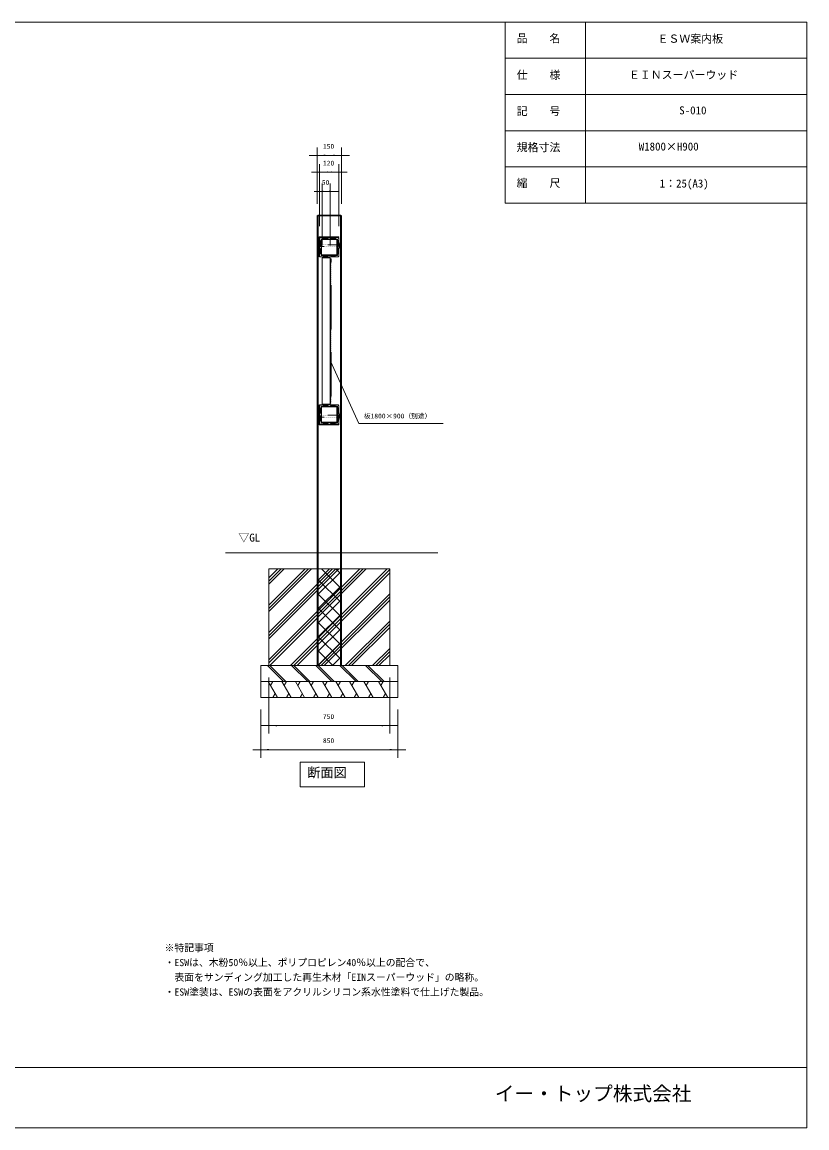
# Model space of a CAD drawing. Units: millimetres, scale not verified. Extents: x -4875 to 4875, y -3438 to 3438.
# Drawn here: x 0 to 4875, y -3438 to 3438 of the extents above; entities that cross this region are included whole.
import ezdxf
from ezdxf.enums import TextEntityAlignment as Align

# ---------------------------------------------------------------- set-up
doc = ezdxf.new("R2010")
doc.units = ezdxf.units.MM
doc.header["$LTSCALE"] = 20
doc.linetypes.add('USER5', pattern=[0.208282, 0.069427, -0.138855])
doc.layers.add('0-1_____', color=30, linetype='Continuous', lineweight=18)
doc.styles.add('ＭＳ ゴシック', font='')
doc.styles.get('ＭＳ ゴシック').set_extended_font_data('MS Gothic')

msp = doc.modelspace()

# ---------------------------------------------------------------- linework, layer by layer
at = {"layer": '0-1_____'}
for p, q in [((3000, 3437.5), (3000, 2312.5)), ((3500, 3437.5), (3500, 2312.5)), ((4875, 3212.5), (3000, 3212.5)), ((4875, 2987.5), (3000, 2987.5)), ((4875, 2762.5), (3000, 2762.5)), ((4875, 2537.5), (3000, 2537.5)), ((4875, 2312.5), (3000, 2312.5)), ((1833.26, 2232.81), (1983.26, 2232.81)), ((1838.26, -562.19), (1838.26, 2237.81)), ((1978.26, 2237.81), (1978.26, -562.19)), ((1908.26, 2087.81), (1862.86, 2087.81)), ((1953.66, 2087.81), (1908.26, 2087.81)), ((1841.96, 2053.01), (1835.17, 2053.01)), ((1835.17, 2042.62), (1841.96, 2042.62)), ((1975.41, 2047.81), (1971.12, 2047.81)), ((1976.26, 2039.23), (1976.26, 2056.39)), ((1908.26, 1047.81), (1862.86, 1047.81)), ((1953.66, 1047.81), (1908.26, 1047.81)), ((1841.96, 993.01), (1835.17, 993.01)), ((1835.17, 982.62), (1841.96, 982.62)), ((1975.41, 987.81), (1971.12, 987.81)), ((1976.26, 979.23), (1976.26, 996.39)), ((2583.26, 137.81), (1263.26, 137.81)), ((1533.26, -57.67), (1628.74, 37.81)), ((1533.26, -227.37), (1798.45, 37.81)), ((1533.26, -397.08), (1968.16, 37.81)), ((1533.26, -37.87), (1608.95, 37.81)), ((1533.26, -207.58), (1778.65, 37.81)), ((1533.26, -377.28), (1948.36, 37.81)), ((1533.26, -546.99), (2118.06, 37.81)), ((1533.26, -18.07), (1589.15, 37.81)), ((1533.26, -187.78), (1758.85, 37.81)), ((1533.26, -357.48), (1928.56, 37.81)), ((1533.26, -527.19), (2098.26, 37.81)), ((1537.86, -562.19), (2137.86, 37.81)), ((1667.97, -562.19), (2267.97, 37.81)), ((1687.77, -562.19), (2283.26, 33.31)), ((1707.57, -562.19), (2283.26, 13.51)), ((1833.26, -37.97), (1909.05, 37.81)), ((1833.26, -126.36), (1983.26, 23.64)), ((1983.26, -85.45), (1860, 37.81)), ((1983.26, 2.94), (1948.39, 37.81)), ((1983.26, -173.84), (1833.26, -23.84)), ((1833.26, -214.75), (1983.26, -64.75)), ((1983.26, -262.23), (1833.26, -112.23)), ((1837.67, -562.19), (2283.26, -116.6)), ((1857.47, -562.19), (2283.26, -136.4)), ((1833.26, -303.14), (1983.26, -153.14)), ((1983.26, -350.61), (1833.26, -200.61)), ((1877.27, -562.19), (2283.26, -156.2)), ((1833.26, -391.53), (1983.26, -241.53)), ((1983.26, -439), (1833.26, -289)), ((1833.26, -479.92), (1983.26, -329.92)), ((2007.38, -562.19), (2283.26, -286.3)), ((2027.18, -562.19), (2283.26, -306.1)), ((2046.98, -562.19), (2283.26, -325.9)), ((1983.26, -527.39), (1833.26, -377.39)), ((1929.67, -562.19), (1833.26, -465.78)), ((1839.38, -562.19), (1983.26, -418.3)), ((2177.09, -562.19), (2283.26, -456.01)), ((2196.88, -562.19), (2283.26, -475.81)), ((1927.77, -562.19), (1983.26, -506.69)), ((2216.68, -562.19), (2283.26, -495.61)), ((1524.12, -562.19), (1624.12, -662.19)), ((1538.26, -562.19), (1638.26, -662.19)), ((1674.12, -562.19), (1774.12, -662.19)), ((1688.26, -562.19), (1788.26, -662.19)), ((1824.12, -562.19), (1924.12, -662.19)), ((1841.28, -562.19), (1833.26, -554.17)), ((1838.26, -562.19), (1938.26, -662.19)), ((1974.12, -562.19), (2074.12, -662.19)), ((1988.26, -562.19), (2088.26, -662.19)), ((2134.12, -562.19), (2234.12, -662.19)), ((2148.26, -562.19), (2248.26, -662.19)), ((1587.13, -762.19), (1529.4, -662.19)), ((1543.83, -687.19), (1558.26, -662.19)), ((1671.13, -762.19), (1613.4, -662.19)), ((1627.83, -687.19), (1642.26, -662.19)), ((1755.13, -762.19), (1697.4, -662.19)), ((1711.83, -687.19), (1726.26, -662.19)), ((1839.13, -762.19), (1781.4, -662.19)), ((1795.83, -687.19), (1810.26, -662.19)), ((1923.13, -762.19), (1865.4, -662.19)), ((1879.83, -687.19), (1894.26, -662.19)), ((2007.13, -762.19), (1949.4, -662.19)), ((1963.83, -687.19), (1978.26, -662.19)), ((2091.13, -762.19), (2033.4, -662.19)), ((2047.83, -687.19), (2062.26, -662.19)), ((2181.13, -762.19), (2123.4, -662.19)), ((2137.83, -687.19), (2152.26, -662.19)), ((2271.13, -762.19), (2213.4, -662.19)), ((2227.83, -687.19), (2242.26, -662.19)), ((1572.7, -737.19), (1558.26, -762.19)), ((1656.7, -737.19), (1642.26, -762.19)), ((1740.7, -737.19), (1726.26, -762.19)), ((1824.7, -737.19), (1810.26, -762.19)), ((1908.7, -737.19), (1894.26, -762.19)), ((1992.7, -737.19), (1978.26, -762.19)), ((2076.7, -737.19), (2062.26, -762.19)), ((2166.7, -737.19), (2152.26, -762.19)), ((2256.7, -737.19), (2242.26, -762.19)), ((-4875, -3062.5), (4875, -3062.5))]:
    msp.add_line(p, q, dxfattribs=at)
at = {"layer": '0-1_____', "color": 1}
for p, q in [((1833.26, 2307.81), (1833.26, 2658.76)), ((1983.26, 2307.81), (1983.26, 2658.76)), ((1783.26, 2608.76), (1833.26, 2608.76)), ((1833.26, 2608.76), (1983.26, 2608.76)), ((1848.26, 2167.81), (1848.26, 2554.76)), ((1968.26, 2167.81), (1968.26, 2554.76)), ((1983.26, 2608.76), (2033.26, 2608.76)), ((1798.26, 2504.76), (1848.26, 2504.76)), ((1848.26, 2504.76), (1968.26, 2504.76)), ((1968.26, 2504.76), (2018.26, 2504.76)), ((1863.26, 2047.81), (1863.26, 2434.76)), ((1913.26, 2047.81), (1913.26, 2434.76)), ((1813.26, 2384.76), (1863.26, 2384.76)), ((1863.26, 2384.76), (1913.26, 2384.76)), ((1913.26, 2384.76), (1963.26, 2384.76)), ((1915.76, 1328.76), (2091.26, 942.81)), ((2091.26, 942.81), (2615.28, 942.81)), ((1533.26, -637.19), (1533.26, -986.24)), ((2283.26, -637.19), (2283.26, -986.24)), ((1483.26, -837.19), (1483.26, -1136.24)), ((2333.26, -837.19), (2333.26, -1136.24)), ((1483.26, -936.24), (1533.26, -936.24)), ((1533.26, -936.24), (2283.26, -936.24)), ((2283.26, -936.24), (2333.26, -936.24)), ((1433.26, -1086.24), (1483.26, -1086.24)), ((1483.26, -1086.24), (2333.26, -1086.24)), ((2333.26, -1086.24), (2383.26, -1086.24))]:
    msp.add_line(p, q, dxfattribs=at)
at = {"layer": '0-1_____'}
for points in [[(-4875, 3437.5), (4875, 3437.5), (4875, -3437.5), (-4875, -3437.5)], [(1838.26, 2237.81), (1978.26, 2237.81), (1983.26, 2232.81), (1983.26, -562.19), (1833.26, -562.19), (1833.26, 2232.81)], [(1968.26, 2097.81), (1848.26, 2097.81), (1848.26, 1977.81), (1844.26, 1977.81), (1844.26, 2101.81), (1968.26, 2101.81)], [(1963.26, 2097.81), (1968.26, 2092.81), (1968.26, 1982.81), (1963.26, 1977.81), (1853.26, 1977.81), (1848.26, 1982.81), (1848.26, 2092.81), (1853.26, 2097.81)], [(1968.26, 2067.81), (1970.26, 2067.81), (1970.26, 2027.81), (1968.26, 2027.81)], [(1841.96, 2037.42), (1835.17, 2037.42), (1834.36, 2038.81), (1834.36, 2056.81), (1835.17, 2058.2), (1841.96, 2058.2)], [(1841.96, 2036.81), (1844.26, 2036.81), (1844.26, 2058.81), (1841.96, 2058.81)], [(1970.26, 2058.61), (1976.26, 2058.61), (1976.26, 2037.01), (1970.26, 2037.01)], [(1863.26, 1972.81), (1913.26, 1972.81), (1913.26, 1062.81), (1863.26, 1062.81)], [(1848.26, 1057.81), (1848.26, 937.81), (1968.26, 937.81), (1968.26, 933.81), (1844.26, 933.81), (1844.26, 1057.81)], [(1963.26, 1057.81), (1968.26, 1052.81), (1968.26, 942.81), (1963.26, 937.81), (1853.26, 937.81), (1848.26, 942.81), (1848.26, 1052.81), (1853.26, 1057.81)], [(1841.96, 977.42), (1835.17, 977.42), (1834.36, 978.81), (1834.36, 996.81), (1835.17, 998.2), (1841.96, 998.2)], [(1841.96, 976.81), (1844.26, 976.81), (1844.26, 998.81), (1841.96, 998.81)], [(1968.26, 1007.81), (1970.26, 1007.81), (1970.26, 967.81), (1968.26, 967.81)], [(1970.26, 998.61), (1976.26, 998.61), (1976.26, 977.01), (1970.26, 977.01)], [(1533.26, 37.81), (2283.26, 37.81), (2283.26, -562.19), (1533.26, -562.19)], [(1483.26, -562.19), (2333.26, -562.19), (2333.26, -662.19), (1483.26, -662.19)], [(1483.26, -662.19), (2333.26, -662.19), (2333.26, -762.19), (1483.26, -762.19)], [(1726.26, -1162.83), (2126.26, -1162.83), (2126.26, -1316.57), (1726.26, -1316.57)]]:
    msp.add_lwpolyline(points, close=True, dxfattribs=at)
for points in [[(1857.26, 2085.81), (1857.26, 2081.81), (1854.26, 2076.81), (1854.26, 2058.81), (1854.26, 2052.81), (1854.26, 2047.81), (1857.76, 2042.81), (1857.76, 2032.81), (1854.26, 2027.81), (1854.26, 2022.81), (1854.26, 2016.81), (1854.26, 1998.81), (1857.26, 1993.81), (1857.26, 1989.81)], [(1858.26, 2083.21), (1858.26, 2037.81), (1858.26, 1992.41)], [(1956.26, 2088.81), (1952.26, 2088.81), (1947.26, 2091.81), (1929.26, 2091.81), (1923.26, 2091.81), (1918.26, 2091.81), (1913.26, 2088.31), (1903.26, 2088.31), (1898.26, 2091.81), (1893.26, 2091.81), (1887.26, 2091.81), (1869.26, 2091.81), (1864.26, 2088.81), (1860.26, 2088.81)], [(1860.56, 1992.41), (1860.56, 2037.81), (1860.56, 2083.21)], [(1862.86, 2085.51), (1908.26, 2085.51), (1953.66, 2085.51)], [(1955.96, 2083.21), (1955.96, 2037.81), (1955.96, 1992.41)], [(1958.26, 1992.41), (1958.26, 2037.81), (1958.26, 2083.21)], [(1962.26, 2027.81), (1958.76, 2032.81), (1958.76, 2042.81), (1962.26, 2047.81), (1962.26, 2052.81), (1962.26, 2058.81), (1962.26, 2076.81), (1959.26, 2081.81), (1959.26, 2085.81)], [(1959.26, 1989.81), (1959.26, 1993.81), (1962.26, 1998.81), (1962.26, 2016.81), (1962.26, 2022.81), (1962.26, 2027.81)], [(1860.26, 1986.81), (1864.26, 1986.81), (1869.26, 1983.81), (1887.26, 1983.81), (1893.26, 1983.81), (1898.26, 1983.81), (1903.26, 1987.31), (1913.26, 1987.31), (1918.26, 1983.81), (1923.26, 1983.81), (1929.26, 1983.81), (1947.26, 1983.81), (1952.26, 1986.81), (1956.26, 1986.81)], [(1953.66, 1990.11), (1908.26, 1990.11), (1862.86, 1990.11)], [(1862.86, 1987.81), (1908.26, 1987.81), (1953.66, 1987.81)], [(1857.26, 1045.81), (1857.26, 1041.81), (1854.26, 1036.81), (1854.26, 1018.81), (1854.26, 1012.81), (1854.26, 1007.81), (1857.76, 1002.81), (1857.76, 992.81), (1854.26, 987.81), (1854.26, 982.81), (1854.26, 976.81), (1854.26, 958.81), (1857.26, 953.81), (1857.26, 949.81)], [(1858.26, 1043.21), (1858.26, 997.81), (1858.26, 952.41)], [(1956.26, 1048.81), (1952.26, 1048.81), (1947.26, 1051.81), (1929.26, 1051.81), (1923.26, 1051.81), (1918.26, 1051.81), (1913.26, 1048.31), (1903.26, 1048.31), (1898.26, 1051.81), (1893.26, 1051.81), (1887.26, 1051.81), (1869.26, 1051.81), (1864.26, 1048.81), (1860.26, 1048.81)], [(1860.56, 952.41), (1860.56, 997.81), (1860.56, 1043.21)], [(1862.86, 1045.51), (1908.26, 1045.51), (1953.66, 1045.51)], [(1955.96, 1043.21), (1955.96, 997.81), (1955.96, 952.41)], [(1958.26, 952.41), (1958.26, 997.81), (1958.26, 1043.21)], [(1962.26, 987.81), (1958.76, 992.81), (1958.76, 1002.81), (1962.26, 1007.81), (1962.26, 1012.81), (1962.26, 1018.81), (1962.26, 1036.81), (1959.26, 1041.81), (1959.26, 1045.81)], [(1959.26, 949.81), (1959.26, 953.81), (1962.26, 958.81), (1962.26, 976.81), (1962.26, 982.81), (1962.26, 987.81)], [(1860.26, 946.81), (1864.26, 946.81), (1869.26, 943.81), (1887.26, 943.81), (1893.26, 943.81), (1898.26, 943.81), (1903.26, 947.31), (1913.26, 947.31), (1918.26, 943.81), (1923.26, 943.81), (1929.26, 943.81), (1947.26, 943.81), (1952.26, 946.81), (1956.26, 946.81)], [(1953.66, 950.11), (1908.26, 950.11), (1862.86, 950.11)], [(1862.86, 947.81), (1908.26, 947.81), (1953.66, 947.81)]]:
    msp.add_lwpolyline(points, dxfattribs=at)
at = {"layer": '0-1_____', "linetype": 'USER5'}
for points in [[(1841.96, 2041.81), (1966.79, 2041.81), (1968.26, 2043.33), (1968.26, 2052.3), (1966.79, 2053.81), (1841.96, 2053.81)], [(1841.96, 981.81), (1966.79, 981.81), (1968.26, 983.33), (1968.26, 992.3), (1966.79, 993.81), (1841.96, 993.81)]]:
    msp.add_lwpolyline(points, dxfattribs=at)
msp.add_lwpolyline([(1920.76, 1967.81), (1915.76, 1967.81), (1915.76, 1067.81), (1920.76, 1067.81)], close=True, dxfattribs=at)
at = {"layer": '0-1_____'}
for centre, radius, start, end in [((1860.26, 2085.81), 3, 90, 180), ((1862.86, 2083.21), 4.6, 90, 180), ((1862.86, 2083.21), 2.3, 90, 180), ((1953.66, 2083.21), 4.6, 0, 90), ((1953.66, 2083.21), 2.3, 0, 90), ((1956.26, 2085.81), 3, 0, 90), ((1976.26, 2047.81), 8.58, 360, 90), ((1976.26, 2047.81), 8.58, 270, 360), ((1860.26, 1989.81), 3, 180, 270), ((1862.86, 1992.41), 4.6, 180, 270), ((1862.86, 1992.41), 2.3, 180, 270), ((1953.66, 1992.41), 4.6, 270, 360), ((1953.66, 1992.41), 2.3, 270, 0), ((1956.26, 1989.81), 3, 270, 0), ((1860.26, 1045.81), 3, 90, 180), ((1862.86, 1043.21), 4.6, 90, 180), ((1862.86, 1043.21), 2.3, 90, 180), ((1953.66, 1043.21), 4.6, 0, 90), ((1953.66, 1043.21), 2.3, 360, 90), ((1956.26, 1045.81), 3, 360, 90), ((1976.26, 987.81), 8.58, 0, 90), ((1976.26, 987.81), 8.58, 270, 360), ((1860.26, 949.81), 3, 180, 270), ((1862.86, 952.41), 4.6, 180, 270), ((1862.86, 952.41), 2.3, 180, 270), ((1953.66, 952.41), 4.6, 270, 360), ((1953.66, 952.41), 2.3, 270, 360), ((1956.26, 949.81), 3, 270, 0)]:
    msp.add_arc(centre, radius, start, end, dxfattribs=at)
at = {"layer": '0-1_____', "color": 1}
for points in [[(1833.26, 2608.76), (1883.26, 2613.13), (1883.26, 2604.38)], [(1983.26, 2608.76), (1933.27, 2604.38), (1933.27, 2613.13)], [(1848.26, 2504.76), (1898.26, 2509.13), (1898.26, 2500.38)], [(1968.26, 2504.76), (1918.27, 2500.38), (1918.27, 2509.13)], [(1863.26, 2384.76), (1913.26, 2389.13), (1913.26, 2380.38)], [(1913.26, 2384.76), (1863.27, 2380.38), (1863.27, 2389.13)], [(1533.26, -936.24), (1583.26, -931.87), (1583.26, -940.62)], [(2283.26, -936.24), (2233.27, -940.62), (2233.27, -931.87)], [(1483.26, -1086.24), (1533.26, -1081.87), (1533.26, -1090.62)], [(2333.26, -1086.24), (2283.27, -1090.62), (2283.27, -1081.87)]]:
    msp.add_solid(points, dxfattribs=at)

# ---------------------------------------------------------------- texts
at = {"layer": '0-1_____', "color": 7, "style": 'ＭＳ ゴシック'}
for s, height, p in [('品\u3000\u3000名', 49.76, (3072.17, 3296.73)), ('ＥＳＷ案内板', 49.76, (3947.21, 3294.31)), ('仕\u3000\u3000様', 49.76, (3072.17, 3069.31)), ('ＥＩＮスーパーウッド', 49.76, (3769.65, 3070.05)), ('記\u3000\u3000号', 49.76, (3072.17, 2844.31)), ('S-010', 49.76, (4082.15, 2849.15)), ('規格寸法', 49.76, (3072.17, 2619.31)), ('W1800×H900', 49.76, (3830.39, 2624.15)), ('150', 29.85, (1868.58, 2641.16)), ('120', 29.85, (1868.58, 2537.16)), ('50', 29.85, (1861.8, 2417.16)), ('縮\u3000\u3000尺', 49.76, (3072.17, 2396.73)), ('1：25(A3)', 49.76, (3960.57, 2394.31)), ('板1800×900（別途）', 29.85, (2122.74, 964.63)), ('▽GL', 49.76, (1343.26, 192.53)), ('750', 29.85, (1868.58, -903.84)), ('850', 29.85, (1868.58, -1053.84)), ('断面図', 59.71, (1771.66, -1276.15)), ('※特記事項', 44.78, (885.04, -2353.67)), ('・ESWは、木粉50％以上、ポリプロピレン40％以上の配合で、', 44.78, (885.04, -2445.29)), ('  表面をサンディング加工した再生木材「EINスーパーウッド」の略称。', 44.78, (885.04, -2536.91)), ('・ESW塗装は、ESWの表面をアクリルシリコン系水性塗料で仕上げた製品。', 44.78, (885.04, -2628.53)), ('イー・トップ株式会社', 89.56, (2936.39, -3295.48))]:
    msp.add_text(s, height=height, dxfattribs=at).set_placement(p, align=Align.BOTTOM_LEFT)

doc.saveas('drawing.dxf')
